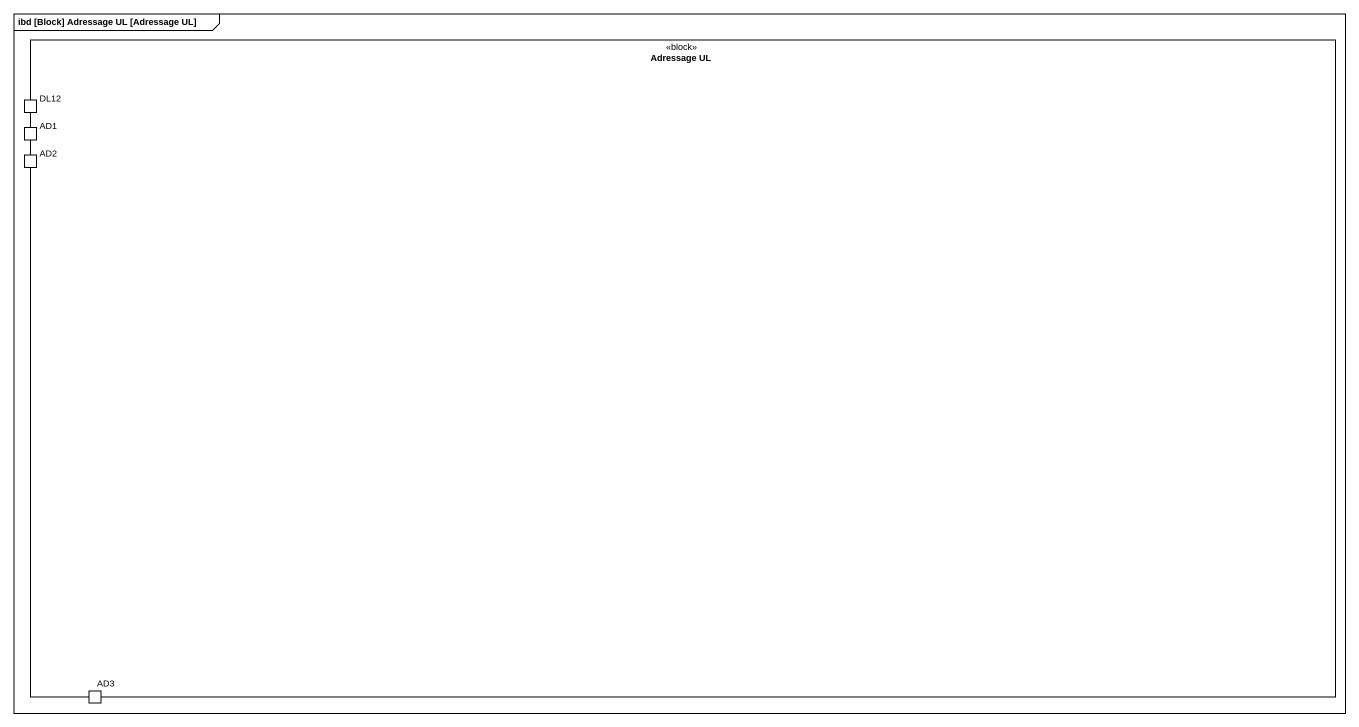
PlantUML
@startuml
mainframe ibd [Block] Adressage UL [Adressage UL]
rectangle "Adressage UL" as Adressage_UL <<block>> {
  port DL12
  port AD1
  port AD2
  port AD3
}
@enduml
